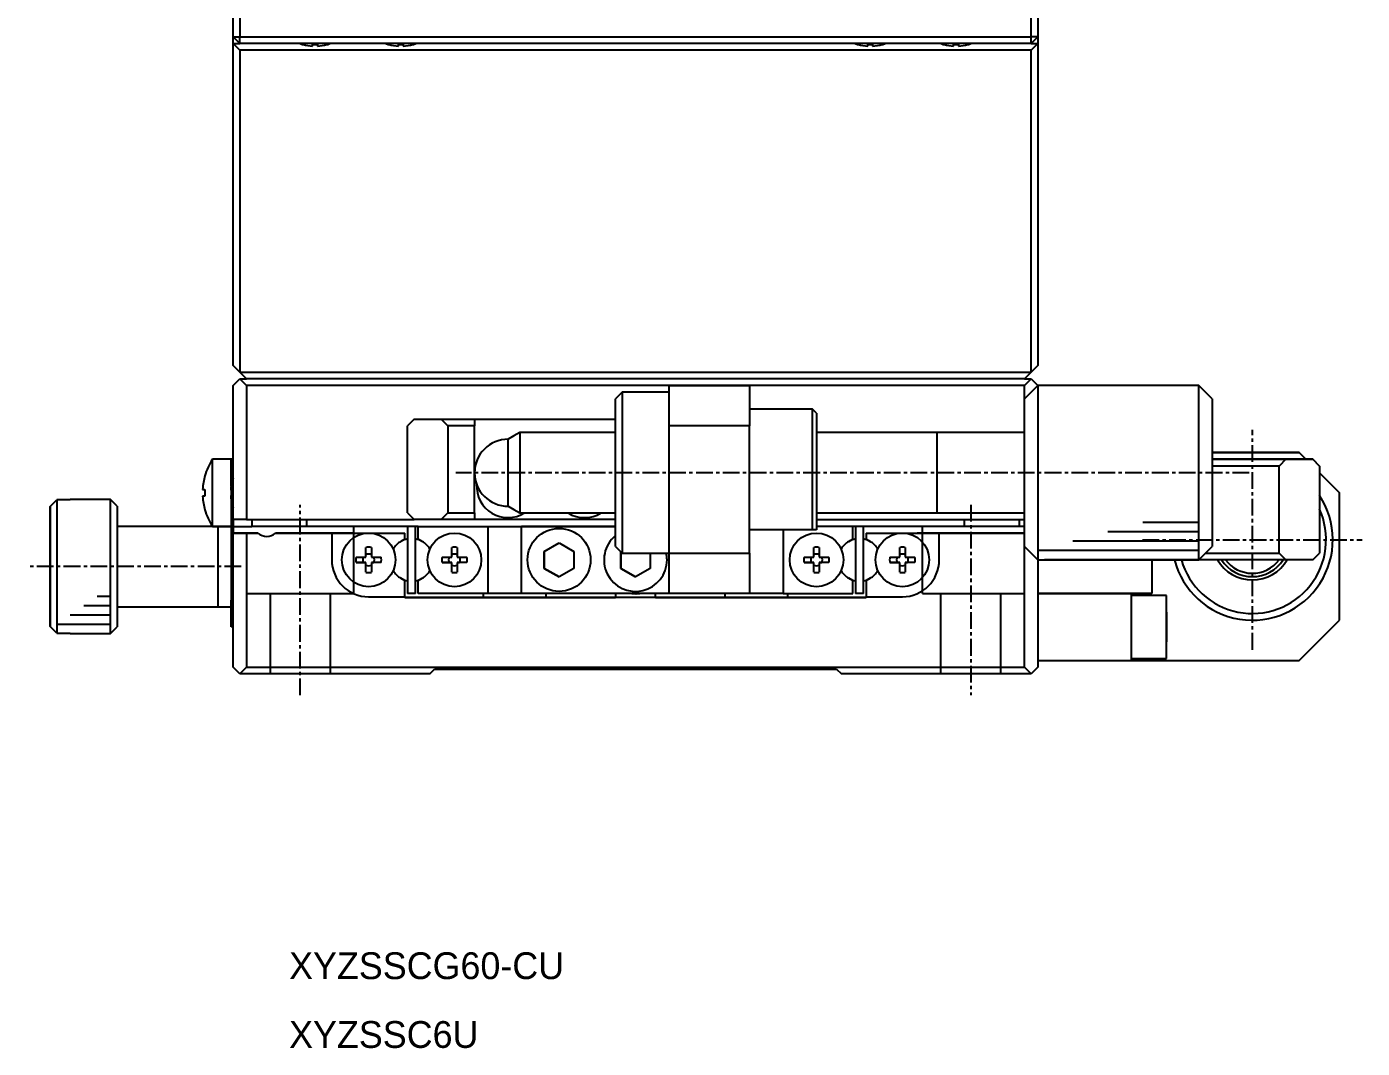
# Model space of a CAD drawing. Extents: x 90 to 322, y 48 to 325.
# Drawn here: x 90.2 to 189.8, y 47.6 to 123.7 of the extents above; entities that cross this region are included whole.
import ezdxf

# ---------------------------------------------------------------- set-up
doc = ezdxf.new("R2010")
doc.units = 0
doc.linetypes.add('CENTER', pattern=[2, 1.25, -0.25, 0.25, -0.25])
doc.layers.get('0').update_dxf_attribs({"linetype": 'CONTINUOUS'})
doc.layers.add('CENTER', color=1, linetype='CENTER')

# ---------------------------------------------------------------- blocks, each defined once
blk = doc.blocks.new('AID4778')
at = {"color": 3, "linetype": 'CONTINUOUS'}
for p, q in [((125.334111, 74.01), (126.335, 74.01)), ((124.334407, 73.31), (126.335, 73.31)), ((122.335, 71.91), (126.335, 71.91)), ((123.335, 72.61), (126.335, 72.61))]:
    blk.add_line(p, q, dxfattribs=at)
at = {"color": 7, "linetype": 'CONTINUOUS'}
blk.add_line((123.335, 71.21), (126.335, 71.21), dxfattribs=at)
blk = doc.blocks.new('AID4790')
at = {"color": 3, "linetype": 'CONTINUOUS'}
for p, q in [((207.485, 78.81), (200.709871, 78.81)), ((207.485, 79.51), (203.322307, 79.51)), ((207.485, 78.11), (198.097436, 78.11)), ((207.485, 77.41), (195.485, 77.41))]:
    blk.add_line(p, q, dxfattribs=at)
at = {"color": 7, "linetype": 'CONTINUOUS'}
blk.add_line((207.485, 76.71), (195.985, 76.71), dxfattribs=at)

msp = doc.modelspace()

# ---------------------------------------------------------------- linework, layer by layer
at = {"color": 7, "linetype": 'CONTINUOUS'}
for p, q in [((105.617, 122.985), (105.617, 181.985)), ((106.117, 181.985), (106.117, 122.985)), ((165.117, 122.985), (165.117, 181.985)), ((165.617, 181.985), (165.617, 122.985)), ((105.617, 122.485), (105.617, 122.985)), ((105.617, 122.985), (106.117, 122.485)), ((105.617, 122.985), (106.117, 122.985)), ((106.117, 122.985), (165.117, 122.985)), ((106.117, 122.485), (106.117, 122.985)), ((165.117, 122.485), (165.617, 122.985)), ((165.617, 122.985), (165.117, 122.985)), ((165.117, 122.485), (165.117, 122.985)), ((165.617, 122.985), (165.617, 122.485)), ((105.617, 98.485), (105.617, 122.485)), ((105.617, 122.485), (106.117, 122.485)), ((105.617, 122.485), (106.117, 121.985)), ((165.117, 122.485), (106.117, 122.485)), ((165.117, 121.985), (106.117, 121.985)), ((106.117, 121.985), (106.117, 97.985)), ((110.828, 122.411), (110.83, 122.416)), ((111.537, 122.296), (111.537, 122.416)), ((111.897, 122.416), (111.897, 122.296)), ((112.603, 122.416), (112.605, 122.411)), ((117.228, 122.411), (117.23, 122.416)), ((117.937, 122.296), (117.937, 122.416)), ((118.297, 122.416), (118.297, 122.296)), ((119.003, 122.416), (119.005, 122.411)), ((152.228, 122.411), (152.23, 122.416)), ((152.937, 122.296), (152.937, 122.416)), ((153.297, 122.416), (153.297, 122.296)), ((154.003, 122.416), (154.005, 122.411)), ((158.628, 122.411), (158.63, 122.416)), ((159.337, 122.296), (159.337, 122.416)), ((159.697, 122.416), (159.697, 122.296)), ((160.403, 122.416), (160.405, 122.411)), ((165.117, 121.985), (165.617, 122.485)), ((165.117, 122.485), (165.617, 122.485)), ((165.117, 97.985), (165.117, 121.985)), ((165.617, 122.485), (165.617, 98.485)), ((106.117, 97.985), (105.617, 98.485)), ((106.117, 97.985), (165.117, 97.985)), ((106.617, 97.485), (106.117, 97.985)), ((165.117, 97.985), (164.617, 97.485)), ((165.617, 98.485), (165.117, 97.985)), ((105.617, 96.985), (106.117, 97.485)), ((105.617, 86.985), (105.617, 96.985)), ((106.117, 97.485), (106.617, 97.485)), ((106.117, 97.485), (106.617, 96.985)), ((164.617, 97.485), (106.617, 97.485)), ((138.117, 96.985), (106.617, 96.985)), ((106.617, 96.985), (106.617, 86.985)), ((144.117, 96.985), (138.117, 96.985)), ((138.117, 96.985), (144.117, 96.985)), ((138.117, 93.985), (138.117, 96.985)), ((164.617, 96.985), (144.117, 96.985)), ((144.117, 96.985), (144.117, 93.985)), ((164.617, 97.485), (165.117, 97.485)), ((164.617, 96.985), (165.117, 97.485)), ((165.617, 96.985), (164.617, 95.985)), ((164.617, 95.985), (164.617, 96.985)), ((165.117, 97.485), (165.617, 96.985)), ((177.617, 96.985), (165.617, 96.985)), ((165.617, 96.985), (165.617, 90.427)), ((177.617, 83.985), (177.617, 96.985)), ((178.617, 95.985), (177.617, 96.985)), ((134.617, 96.485), (134.117, 95.985)), ((134.117, 84.985), (134.117, 95.985)), ((138.117, 96.485), (134.617, 96.485)), ((134.617, 96.485), (134.617, 84.485)), ((164.617, 90.436), (164.617, 95.985)), ((178.617, 95.985), (178.617, 84.985)), ((148.817, 95.235), (144.117, 95.235)), ((148.817, 86.235), (148.817, 95.235)), ((149.117, 94.935), (148.817, 95.235)), ((149.117, 94.935), (149.117, 86.235)), ((119.117, 94.485), (118.617, 93.985)), ((118.617, 87.485), (118.617, 93.985)), ((119.117, 94.485), (121.117, 94.485)), ((121.117, 94.485), (123.617, 94.485)), ((121.617, 93.985), (121.117, 94.485)), ((121.617, 93.985), (121.617, 87.485)), ((123.617, 93.985), (121.617, 93.985)), ((123.617, 94.485), (134.117, 94.485)), ((123.617, 94.485), (123.617, 93.985)), ((123.617, 87.485), (123.617, 93.985)), ((138.117, 84.485), (138.117, 93.985)), ((144.117, 93.985), (138.117, 93.985)), ((144.117, 84.485), (144.117, 93.985)), ((126.55, 93.235), (126.117, 92.985)), ((126.117, 90.463), (126.117, 92.985)), ((126.983, 93.485), (126.55, 93.235)), ((126.983, 93.485), (126.983, 90.458)), ((134.117, 93.485), (126.983, 93.485)), ((158.117, 93.485), (149.117, 93.485)), ((158.117, 93.485), (158.112, 93.485)), ((158.117, 90.558), (158.117, 93.485)), ((164.617, 93.485), (158.117, 93.485)), ((158.122, 93.485), (158.117, 93.485)), ((178.617, 91.985), (185.117, 91.985)), ((185.117, 91.985), (178.617, 91.985)), ((185.117, 91.985), (185.617, 91.485)), ((185.617, 91.485), (185.117, 91.985)), ((104.075, 86.485), (104.075, 91.485)), ((105.467, 91.485), (104.075, 91.485)), ((105.617, 91.485), (105.467, 91.485)), ((105.467, 91.485), (105.617, 91.485)), ((105.467, 89.485), (105.467, 91.485)), ((186.117, 91.485), (178.617, 91.485)), ((178.617, 91.485), (184.117, 91.485)), ((183.617, 90.985), (178.617, 90.985)), ((184.117, 91.485), (183.617, 90.985)), ((183.617, 84.485), (183.617, 90.985)), ((184.117, 91.485), (186.117, 91.485)), ((186.117, 91.485), (186.617, 90.985)), ((186.617, 90.985), (186.117, 91.485)), ((186.617, 90.985), (186.617, 84.485)), ((103.497, 90.247), (103.504, 90.244)), ((105.561, 89.935), (105.561, 89.914)), ((126.117, 87.985), (126.117, 90.463)), ((126.983, 90.458), (126.983, 87.485)), ((158.117, 90.485), (158.117, 90.558)), ((158.117, 90.358), (158.117, 90.485)), ((158.117, 87.485), (158.117, 90.358)), ((164.617, 84.985), (164.617, 90.436)), ((165.617, 90.427), (165.617, 83.985)), ((186.617, 90.485), (188.117, 88.985)), ((188.117, 88.985), (186.617, 90.485)), ((103.332, 89.245), (103.504, 89.245)), ((103.504, 88.725), (103.332, 88.725)), ((105.429, 89.185), (105.561, 89.185)), ((105.561, 88.785), (105.429, 88.785)), ((105.467, 89.185), (105.467, 88.785)), ((105.561, 89.185), (105.561, 88.785)), ((188.117, 79.485), (188.117, 88.985)), ((91.967, 87.958), (92.467, 88.46)), ((91.967, 87.958), (91.967, 79.013)), ((91.967, 79.013), (91.967, 87.958)), ((92.467, 88.46), (92.467, 78.511)), ((93.467, 88.46), (92.467, 88.46)), ((96.467, 88.485), (93.467, 88.485)), ((93.467, 88.485), (93.467, 88.46)), ((93.467, 88.485), (93.467, 88.46)), ((96.467, 78.485), (96.467, 88.485)), ((96.967, 87.985), (96.467, 88.485)), ((96.967, 87.985), (96.967, 78.985)), ((103.504, 87.727), (103.497, 87.724)), ((103.504, 87.727), (103.497, 87.724)), ((105.467, 88.459), (105.467, 80.985)), ((105.561, 88.057), (105.561, 88.035)), ((126.117, 87.985), (126.55, 87.735)), ((126.55, 87.735), (126.983, 87.485)), ((106.617, 86.985), (105.617, 86.985)), ((105.617, 86.985), (105.617, 85.985)), ((106.617, 86.985), (119.117, 86.985)), ((107.017, 86.985), (107.017, 86.485)), ((111.117, 86.485), (111.117, 86.985)), ((118.617, 87.485), (119.117, 86.985)), ((121.117, 86.985), (119.117, 86.985)), ((121.117, 86.985), (121.617, 87.485)), ((123.617, 86.985), (121.117, 86.985)), ((121.617, 87.485), (123.617, 87.485)), ((123.617, 87.485), (123.617, 86.985)), ((134.117, 86.985), (123.617, 86.985)), ((126.983, 87.485), (134.117, 87.485)), ((149.117, 87.485), (158.117, 87.485)), ((149.117, 86.985), (164.617, 86.985)), ((158.112, 87.485), (158.117, 87.485)), ((158.117, 87.485), (164.617, 87.485)), ((158.117, 87.485), (158.122, 87.485)), ((160.117, 86.985), (160.117, 86.485)), ((164.217, 86.985), (164.217, 86.485)), ((104.075, 86.485), (96.967, 86.485)), ((104.467, 86.485), (104.075, 86.485)), ((104.075, 86.485), (105.467, 86.485)), ((105.467, 86.485), (104.467, 86.485)), ((104.467, 86.485), (104.467, 83.485)), ((104.467, 86.485), (104.467, 83.485)), ((105.617, 86.485), (107.017, 86.485)), ((105.617, 75.985), (105.617, 85.985)), ((106.617, 85.985), (105.617, 85.985)), ((105.617, 85.985), (106.617, 85.985)), ((106.617, 85.985), (106.617, 75.985)), ((107.455, 85.985), (106.617, 85.985)), ((107.455, 85.985), (106.617, 85.985)), ((107.455, 85.985), (106.617, 85.985)), ((107.455, 85.985), (106.617, 85.985)), ((107.455, 85.985), (106.617, 85.985)), ((106.617, 85.985), (107.455, 85.985)), ((111.117, 86.485), (107.017, 86.485)), ((112.967, 85.985), (108.778, 85.985)), ((112.967, 85.985), (108.778, 85.985)), ((108.778, 85.985), (112.967, 85.985)), ((112.967, 85.985), (108.778, 85.985)), ((112.967, 85.985), (108.778, 85.985)), ((112.967, 85.985), (108.778, 85.985)), ((118.617, 86.485), (111.117, 86.485)), ((114.617, 85.985), (112.967, 85.985)), ((114.617, 85.985), (112.967, 85.985)), ((114.617, 85.985), (112.967, 85.985)), ((114.617, 85.985), (112.967, 85.985)), ((112.967, 85.985), (115.717, 85.985)), ((112.967, 85.985), (115.717, 85.985)), ((112.967, 85.985), (112.967, 83.985)), ((115.717, 85.985), (118.417, 85.985)), ((115.717, 85.985), (118.417, 85.985)), ((118.417, 85.53), (118.417, 85.985)), ((118.617, 86.485), (118.617, 81.485)), ((119.217, 86.485), (118.617, 86.485)), ((119.217, 81.485), (119.217, 86.485)), ((119.417, 86.485), (119.217, 86.485)), ((119.417, 86.485), (124.617, 86.485)), ((119.417, 85.53), (119.417, 86.485)), ((124.617, 86.485), (124.617, 81.485)), ((124.617, 86.485), (127.117, 86.485)), ((127.117, 81.485), (127.117, 86.485)), ((127.117, 86.485), (134.117, 86.485)), ((134.117, 86.485), (127.117, 86.485)), ((148.817, 86.235), (144.117, 86.235)), ((146.617, 86.235), (146.617, 81.485)), ((149.117, 86.235), (148.817, 86.235)), ((151.817, 86.485), (149.117, 86.485)), ((151.817, 85.53), (151.817, 86.485)), ((152.017, 86.485), (151.817, 86.485)), ((152.017, 86.485), (152.017, 81.485)), ((152.617, 86.485), (152.017, 86.485)), ((160.117, 86.485), (152.617, 86.485)), ((152.617, 81.485), (152.617, 86.485)), ((152.817, 85.985), (155.517, 85.985)), ((152.817, 85.985), (155.517, 85.985)), ((152.817, 85.985), (152.817, 85.53)), ((155.517, 85.985), (158.267, 85.985)), ((155.517, 85.985), (158.267, 85.985)), ((158.267, 85.985), (156.617, 85.985)), ((158.267, 85.985), (156.617, 85.985)), ((158.267, 85.985), (156.617, 85.985)), ((158.267, 85.985), (156.617, 85.985)), ((164.617, 85.985), (158.267, 85.985)), ((164.617, 85.985), (158.267, 85.985)), ((158.267, 85.985), (164.617, 85.985)), ((164.617, 85.985), (158.267, 85.985)), ((164.617, 85.985), (158.267, 85.985)), ((164.617, 85.985), (158.267, 85.985)), ((158.267, 83.985), (158.267, 85.985)), ((164.217, 86.485), (160.117, 86.485)), ((164.617, 86.485), (164.217, 86.485)), ((115.517, 84.185), (115.517, 84.914)), ((115.917, 84.914), (115.917, 84.185)), ((118.417, 85.53), (118.123, 85.36)), ((119.71, 85.36), (119.417, 85.53)), ((121.917, 84.185), (121.917, 84.914)), ((122.317, 84.914), (122.317, 84.185)), ((128.817, 84.621), (129.917, 85.256)), ((129.917, 85.256), (131.017, 84.621)), ((134.117, 84.985), (134.617, 84.485)), ((148.917, 84.185), (148.917, 84.914)), ((149.317, 84.914), (149.317, 84.185)), ((151.523, 85.36), (151.817, 85.53)), ((152.817, 85.53), (153.11, 85.36)), ((155.317, 84.185), (155.317, 84.914)), ((155.717, 84.914), (155.717, 84.185)), ((164.617, 75.985), (164.617, 84.985)), ((164.617, 84.985), (165.617, 83.985)), ((177.617, 83.985), (178.617, 84.985)), ((114.788, 84.185), (115.517, 84.185)), ((114.788, 83.785), (115.33, 83.785)), ((115.517, 83.785), (114.788, 83.785)), ((115.33, 83.785), (115.517, 83.785)), ((115.517, 83.057), (115.517, 83.785)), ((115.917, 84.185), (116.645, 84.185)), ((116.645, 83.785), (115.917, 83.785)), ((115.917, 83.785), (116.103, 83.785)), ((115.917, 83.785), (115.917, 83.057)), ((116.645, 83.785), (116.103, 83.785)), ((121.188, 84.185), (121.917, 84.185)), ((121.188, 83.785), (121.73, 83.785)), ((121.917, 83.785), (121.188, 83.785)), ((121.73, 83.785), (121.917, 83.785)), ((121.917, 83.057), (121.917, 83.785)), ((122.317, 84.185), (123.045, 84.185)), ((122.317, 83.785), (122.503, 83.785)), ((123.045, 83.785), (122.317, 83.785)), ((122.317, 83.785), (122.317, 83.057)), ((123.045, 83.785), (122.503, 83.785)), ((128.817, 84.621), (128.817, 83.35)), ((128.817, 83.35), (128.817, 84.621)), ((131.017, 84.621), (131.017, 83.35)), ((134.517, 84.585), (134.517, 83.35)), ((134.517, 83.35), (134.517, 84.585)), ((134.617, 84.485), (138.117, 84.485)), ((136.717, 84.485), (136.717, 83.35)), ((138.117, 81.485), (138.117, 84.485)), ((138.117, 84.485), (144.117, 84.485)), ((144.117, 84.485), (144.117, 81.485)), ((148.188, 84.185), (148.917, 84.185)), ((148.188, 83.785), (148.73, 83.785)), ((148.917, 83.785), (148.188, 83.785)), ((148.73, 83.785), (148.917, 83.785)), ((148.917, 83.057), (148.917, 83.785)), ((149.317, 84.185), (150.045, 84.185)), ((149.317, 83.785), (149.503, 83.785)), ((150.045, 83.785), (149.317, 83.785)), ((149.317, 83.785), (149.317, 83.057)), ((150.045, 83.785), (149.503, 83.785)), ((154.588, 84.185), (155.317, 84.185)), ((154.588, 83.785), (155.13, 83.785)), ((155.317, 83.785), (154.588, 83.785)), ((155.13, 83.785), (155.317, 83.785)), ((155.317, 83.057), (155.317, 83.785)), ((155.717, 84.185), (156.445, 84.185)), ((155.717, 83.785), (155.903, 83.785)), ((156.445, 83.785), (155.717, 83.785)), ((155.717, 83.785), (155.717, 83.057)), ((156.445, 83.785), (155.903, 83.785)), ((165.617, 83.985), (165.617, 75.985)), ((165.617, 83.985), (177.617, 83.985)), ((174.117, 83.985), (174.117, 81.485)), ((184.117, 83.985), (177.617, 83.985)), ((178.117, 84.485), (183.617, 84.485)), ((183.617, 84.485), (184.117, 83.985)), ((186.117, 83.985), (184.117, 83.985)), ((186.117, 83.985), (186.617, 84.485)), ((104.467, 83.485), (104.467, 80.485)), ((104.467, 83.485), (104.467, 80.485)), ((128.817, 83.35), (129.917, 82.715)), ((129.917, 82.715), (128.817, 83.35)), ((131.017, 83.35), (129.917, 82.715)), ((134.517, 83.35), (135.617, 82.715)), ((135.617, 82.715), (134.517, 83.35)), ((136.717, 83.35), (135.617, 82.715)), ((118.417, 82.441), (118.123, 82.611)), ((118.123, 82.611), (118.417, 82.441)), ((118.417, 81.235), (118.417, 82.441)), ((119.417, 82.441), (119.71, 82.611)), ((119.417, 82.441), (119.71, 82.611)), ((119.417, 81.485), (119.417, 82.441)), ((151.817, 82.441), (151.523, 82.611)), ((151.817, 82.441), (151.523, 82.611)), ((151.817, 81.485), (151.817, 82.441)), ((152.817, 82.441), (153.11, 82.611)), ((153.11, 82.611), (152.817, 82.441)), ((152.817, 82.441), (152.817, 81.235)), ((105.467, 78.985), (105.467, 80.985)), ((115.717, 81.235), (118.417, 81.235)), ((115.717, 81.235), (118.417, 81.235)), ((118.417, 81.235), (118.417, 81.185)), ((152.817, 81.185), (118.417, 81.185)), ((118.417, 81.185), (124.267, 81.185)), ((119.217, 81.485), (118.617, 81.485)), ((124.617, 81.485), (119.417, 81.485)), ((124.117, 81.185), (129.117, 81.185)), ((124.117, 81.185), (124.267, 81.185)), ((124.267, 81.485), (124.267, 81.185)), ((127.117, 81.485), (124.617, 81.485)), ((138.117, 81.485), (127.117, 81.485)), ((128.967, 81.185), (128.967, 81.485)), ((128.967, 81.185), (134.117, 81.185)), ((128.967, 81.185), (129.117, 81.185)), ((137.367, 81.185), (133.867, 81.185)), ((137.367, 81.185), (133.867, 81.185)), ((134.117, 81.485), (134.117, 81.185)), ((135.332, 81.485), (135.607, 81.462)), ((135.661, 81.462), (135.945, 81.485)), ((137.117, 81.185), (137.117, 81.485)), ((137.117, 81.185), (142.267, 81.185)), ((144.117, 81.485), (138.117, 81.485)), ((142.117, 81.185), (147.117, 81.185)), ((142.117, 81.185), (142.267, 81.185)), ((142.267, 81.485), (142.267, 81.185)), ((146.617, 81.485), (144.117, 81.485)), ((146.617, 81.485), (151.817, 81.485)), ((146.967, 81.185), (146.967, 81.485)), ((146.967, 81.185), (152.817, 81.185)), ((146.967, 81.185), (147.117, 81.185)), ((152.617, 81.485), (152.017, 81.485)), ((152.817, 81.235), (155.517, 81.235)), ((152.817, 81.235), (155.517, 81.235)), ((152.817, 81.235), (152.817, 81.185)), ((165.617, 81.485), (172.617, 81.485)), ((172.617, 81.485), (165.617, 81.485)), ((172.617, 76.485), (172.617, 81.485)), ((172.617, 81.485), (174.117, 81.485)), ((174.117, 81.485), (172.617, 81.485)), ((175.217, 81.335), (172.617, 81.335)), ((175.217, 76.635), (175.217, 81.335)), ((175.217, 76.635), (175.217, 81.335)), ((96.967, 80.485), (104.467, 80.485)), ((104.467, 80.485), (105.467, 80.485)), ((175.217, 78.985), (175.217, 80.085)), ((175.217, 80.085), (175.217, 78.985)), ((92.467, 78.511), (91.967, 79.013)), ((96.467, 78.485), (96.967, 78.985)), ((105.617, 78.985), (105.467, 78.985)), ((175.217, 78.985), (175.217, 77.885)), ((175.217, 77.885), (175.217, 78.985)), ((185.117, 76.485), (188.117, 79.485)), ((92.467, 78.511), (93.467, 78.511)), ((93.467, 78.511), (93.467, 78.485)), ((93.467, 78.511), (93.467, 78.485)), ((106.117, 75.485), (105.617, 75.985)), ((106.617, 75.985), (106.117, 75.485)), ((106.617, 75.985), (164.617, 75.985)), ((120.267, 75.485), (120.617, 75.835)), ((120.617, 75.835), (150.617, 75.835)), ((150.617, 75.835), (150.967, 75.485)), ((165.117, 75.485), (164.617, 75.985)), ((165.617, 75.985), (165.117, 75.485)), ((165.617, 76.485), (172.617, 76.485)), ((172.617, 76.635), (175.217, 76.635)), ((172.617, 76.485), (185.117, 76.485)), ((120.267, 75.485), (106.117, 75.485)), ((165.117, 75.485), (150.967, 75.485))]:
    msp.add_line(p, q, dxfattribs=at)
at = {"color": 3, "linetype": 'CONTINUOUS'}
for p, q in [((114.617, 81.485), (114.617, 86.485)), ((157.017, 81.485), (157.017, 86.485)), ((157.017, 81.485), (157.017, 86.485)), ((164.617, 81.485), (164.617, 85.985)), ((106.617, 81.485), (110.617, 81.485)), ((108.367, 81.485), (108.367, 75.485)), ((110.617, 81.485), (114.617, 81.485)), ((112.867, 75.485), (112.867, 81.485)), ((157.017, 81.485), (164.617, 81.485)), ((158.367, 81.485), (158.367, 75.485)), ((162.867, 75.485), (162.867, 81.485))]:
    msp.add_line(p, q, dxfattribs=at)
at = {"color": 9, "linetype": 'CONTINUOUS'}
msp.add_line((105.467, 80.985), (105.617, 80.985), dxfattribs=at)
at = {"color": 7, "linetype": 'CONTINUOUS'}
for points in [[(111.537, 122.416, 0), (111.54, 122.416, 0), (111.542, 122.416, 0), (111.545, 122.416, 0), (111.548, 122.415, 0), (111.551, 122.415, 0), (111.554, 122.415, 0), (111.556, 122.415, 0), (111.559, 122.415, 0), (111.562, 122.415, 0), (111.565, 122.415, 0), (111.568, 122.415, 0), (111.57, 122.414, 0), (111.573, 122.414, 0), (111.576, 122.414, 0), (111.579, 122.414, 0), (111.582, 122.414, 0), (111.585, 122.414, 0), (111.587, 122.414, 0), (111.59, 122.414, 0), (111.593, 122.414, 0), (111.596, 122.413, 0), (111.599, 122.413, 0), (111.601, 122.413, 0), (111.604, 122.413, 0), (111.607, 122.413, 0), (111.61, 122.413, 0), (111.613, 122.413, 0), (111.615, 122.413, 0), (111.618, 122.413, 0), (111.621, 122.413, 0), (111.624, 122.413, 0), (111.627, 122.413, 0), (111.63, 122.412, 0), (111.632, 122.412, 0), (111.635, 122.412, 0), (111.638, 122.412, 0), (111.641, 122.412, 0), (111.644, 122.412, 0), (111.646, 122.412, 0), (111.649, 122.412, 0), (111.652, 122.412, 0), (111.655, 122.412, 0), (111.658, 122.412, 0), (111.66, 122.412, 0), (111.663, 122.412, 0), (111.666, 122.412, 0), (111.669, 122.412, 0), (111.672, 122.412, 0), (111.675, 122.412, 0), (111.677, 122.412, 0), (111.68, 122.412, 0), (111.683, 122.412, 0), (111.686, 122.411, 0), (111.689, 122.411, 0), (111.691, 122.411, 0), (111.694, 122.411, 0), (111.697, 122.411, 0), (111.7, 122.411, 0), (111.703, 122.411, 0), (111.705, 122.411, 0), (111.708, 122.411, 0), (111.711, 122.411, 0), (111.714, 122.411, 0), (111.717, 122.411, 0), (111.72, 122.411, 0), (111.722, 122.411, 0), (111.725, 122.411, 0), (111.728, 122.411, 0), (111.731, 122.411, 0), (111.734, 122.411, 0), (111.736, 122.411, 0), (111.739, 122.411, 0), (111.742, 122.411, 0), (111.745, 122.411, 0), (111.748, 122.411, 0), (111.751, 122.412, 0), (111.753, 122.412, 0), (111.756, 122.412, 0), (111.759, 122.412, 0), (111.762, 122.412, 0), (111.765, 122.412, 0), (111.767, 122.412, 0), (111.77, 122.412, 0), (111.773, 122.412, 0), (111.776, 122.412, 0), (111.779, 122.412, 0), (111.781, 122.412, 0), (111.784, 122.412, 0), (111.787, 122.412, 0), (111.79, 122.412, 0), (111.793, 122.412, 0), (111.796, 122.412, 0), (111.798, 122.412, 0), (111.801, 122.412, 0), (111.804, 122.412, 0), (111.807, 122.413, 0), (111.81, 122.413, 0), (111.812, 122.413, 0), (111.815, 122.413, 0), (111.818, 122.413, 0), (111.821, 122.413, 0), (111.824, 122.413, 0), (111.826, 122.413, 0), (111.829, 122.413, 0), (111.832, 122.413, 0), (111.835, 122.413, 0), (111.838, 122.413, 0), (111.841, 122.414, 0), (111.843, 122.414, 0), (111.846, 122.414, 0), (111.849, 122.414, 0), (111.852, 122.414, 0), (111.855, 122.414, 0), (111.857, 122.414, 0), (111.86, 122.414, 0), (111.863, 122.414, 0), (111.866, 122.415, 0), (111.869, 122.415, 0), (111.871, 122.415, 0), (111.874, 122.415, 0), (111.877, 122.415, 0), (111.88, 122.415, 0), (111.883, 122.415, 0), (111.885, 122.415, 0), (111.888, 122.416, 0), (111.891, 122.416, 0), (111.894, 122.416, 0), (111.897, 122.416, 0)], [(117.937, 122.416, 0), (117.94, 122.416, 0), (117.942, 122.416, 0), (117.945, 122.416, 0), (117.948, 122.415, 0), (117.951, 122.415, 0), (117.954, 122.415, 0), (117.956, 122.415, 0), (117.959, 122.415, 0), (117.962, 122.415, 0), (117.965, 122.415, 0), (117.968, 122.415, 0), (117.97, 122.414, 0), (117.973, 122.414, 0), (117.976, 122.414, 0), (117.979, 122.414, 0), (117.982, 122.414, 0), (117.985, 122.414, 0), (117.987, 122.414, 0), (117.99, 122.414, 0), (117.993, 122.414, 0), (117.996, 122.413, 0), (117.999, 122.413, 0), (118.001, 122.413, 0), (118.004, 122.413, 0), (118.007, 122.413, 0), (118.01, 122.413, 0), (118.013, 122.413, 0), (118.015, 122.413, 0), (118.018, 122.413, 0), (118.021, 122.413, 0), (118.024, 122.413, 0), (118.027, 122.413, 0), (118.03, 122.412, 0), (118.032, 122.412, 0), (118.035, 122.412, 0), (118.038, 122.412, 0), (118.041, 122.412, 0), (118.044, 122.412, 0), (118.046, 122.412, 0), (118.049, 122.412, 0), (118.052, 122.412, 0), (118.055, 122.412, 0), (118.058, 122.412, 0), (118.06, 122.412, 0), (118.063, 122.412, 0), (118.066, 122.412, 0), (118.069, 122.412, 0), (118.072, 122.412, 0), (118.075, 122.412, 0), (118.077, 122.412, 0), (118.08, 122.412, 0), (118.083, 122.412, 0), (118.086, 122.411, 0), (118.089, 122.411, 0), (118.091, 122.411, 0), (118.094, 122.411, 0), (118.097, 122.411, 0), (118.1, 122.411, 0), (118.103, 122.411, 0), (118.105, 122.411, 0), (118.108, 122.411, 0), (118.111, 122.411, 0), (118.114, 122.411, 0), (118.117, 122.411, 0), (118.12, 122.411, 0), (118.122, 122.411, 0), (118.125, 122.411, 0), (118.128, 122.411, 0), (118.131, 122.411, 0), (118.134, 122.411, 0), (118.136, 122.411, 0), (118.139, 122.411, 0), (118.142, 122.411, 0), (118.145, 122.411, 0), (118.148, 122.411, 0), (118.151, 122.412, 0), (118.153, 122.412, 0), (118.156, 122.412, 0), (118.159, 122.412, 0), (118.162, 122.412, 0), (118.165, 122.412, 0), (118.167, 122.412, 0), (118.17, 122.412, 0), (118.173, 122.412, 0), (118.176, 122.412, 0), (118.179, 122.412, 0), (118.181, 122.412, 0), (118.184, 122.412, 0), (118.187, 122.412, 0), (118.19, 122.412, 0), (118.193, 122.412, 0), (118.196, 122.412, 0), (118.198, 122.412, 0), (118.201, 122.412, 0), (118.204, 122.412, 0), (118.207, 122.413, 0), (118.21, 122.413, 0), (118.212, 122.413, 0), (118.215, 122.413, 0), (118.218, 122.413, 0), (118.221, 122.413, 0), (118.224, 122.413, 0), (118.226, 122.413, 0), (118.229, 122.413, 0), (118.232, 122.413, 0), (118.235, 122.413, 0), (118.238, 122.413, 0), (118.241, 122.414, 0), (118.243, 122.414, 0), (118.246, 122.414, 0), (118.249, 122.414, 0), (118.252, 122.414, 0), (118.255, 122.414, 0), (118.257, 122.414, 0), (118.26, 122.414, 0), (118.263, 122.414, 0), (118.266, 122.415, 0), (118.269, 122.415, 0), (118.271, 122.415, 0), (118.274, 122.415, 0), (118.277, 122.415, 0), (118.28, 122.415, 0), (118.283, 122.415, 0), (118.285, 122.415, 0), (118.288, 122.416, 0), (118.291, 122.416, 0), (118.294, 122.416, 0), (118.297, 122.416, 0)], [(152.937, 122.416, 0), (152.94, 122.416, 0), (152.942, 122.416, 0), (152.945, 122.416, 0), (152.948, 122.415, 0), (152.951, 122.415, 0), (152.954, 122.415, 0), (152.956, 122.415, 0), (152.959, 122.415, 0), (152.962, 122.415, 0), (152.965, 122.415, 0), (152.968, 122.415, 0), (152.97, 122.414, 0), (152.973, 122.414, 0), (152.976, 122.414, 0), (152.979, 122.414, 0), (152.982, 122.414, 0), (152.985, 122.414, 0), (152.987, 122.414, 0), (152.99, 122.414, 0), (152.993, 122.414, 0), (152.996, 122.413, 0), (152.999, 122.413, 0), (153.001, 122.413, 0), (153.004, 122.413, 0), (153.007, 122.413, 0), (153.01, 122.413, 0), (153.013, 122.413, 0), (153.015, 122.413, 0), (153.018, 122.413, 0), (153.021, 122.413, 0), (153.024, 122.413, 0), (153.027, 122.413, 0), (153.03, 122.412, 0), (153.032, 122.412, 0), (153.035, 122.412, 0), (153.038, 122.412, 0), (153.041, 122.412, 0), (153.044, 122.412, 0), (153.046, 122.412, 0), (153.049, 122.412, 0), (153.052, 122.412, 0), (153.055, 122.412, 0), (153.058, 122.412, 0), (153.06, 122.412, 0), (153.063, 122.412, 0), (153.066, 122.412, 0), (153.069, 122.412, 0), (153.072, 122.412, 0), (153.075, 122.412, 0), (153.077, 122.412, 0), (153.08, 122.412, 0), (153.083, 122.412, 0), (153.086, 122.411, 0), (153.089, 122.411, 0), (153.091, 122.411, 0), (153.094, 122.411, 0), (153.097, 122.411, 0), (153.1, 122.411, 0), (153.103, 122.411, 0), (153.105, 122.411, 0), (153.108, 122.411, 0), (153.111, 122.411, 0), (153.114, 122.411, 0), (153.117, 122.411, 0), (153.12, 122.411, 0), (153.122, 122.411, 0), (153.125, 122.411, 0), (153.128, 122.411, 0), (153.131, 122.411, 0), (153.134, 122.411, 0), (153.136, 122.411, 0), (153.139, 122.411, 0), (153.142, 122.411, 0), (153.145, 122.411, 0), (153.148, 122.411, 0), (153.151, 122.412, 0), (153.153, 122.412, 0), (153.156, 122.412, 0), (153.159, 122.412, 0), (153.162, 122.412, 0), (153.165, 122.412, 0), (153.167, 122.412, 0), (153.17, 122.412, 0), (153.173, 122.412, 0), (153.176, 122.412, 0), (153.179, 122.412, 0), (153.181, 122.412, 0), (153.184, 122.412, 0), (153.187, 122.412, 0), (153.19, 122.412, 0), (153.193, 122.412, 0), (153.196, 122.412, 0), (153.198, 122.412, 0), (153.201, 122.412, 0), (153.204, 122.412, 0), (153.207, 122.413, 0), (153.21, 122.413, 0), (153.212, 122.413, 0), (153.215, 122.413, 0), (153.218, 122.413, 0), (153.221, 122.413, 0), (153.224, 122.413, 0), (153.226, 122.413, 0), (153.229, 122.413, 0), (153.232, 122.413, 0), (153.235, 122.413, 0), (153.238, 122.413, 0), (153.241, 122.414, 0), (153.243, 122.414, 0), (153.246, 122.414, 0), (153.249, 122.414, 0), (153.252, 122.414, 0), (153.255, 122.414, 0), (153.257, 122.414, 0), (153.26, 122.414, 0), (153.263, 122.414, 0), (153.266, 122.415, 0), (153.269, 122.415, 0), (153.271, 122.415, 0), (153.274, 122.415, 0), (153.277, 122.415, 0), (153.28, 122.415, 0), (153.283, 122.415, 0), (153.285, 122.415, 0), (153.288, 122.416, 0), (153.291, 122.416, 0), (153.294, 122.416, 0), (153.297, 122.416, 0)], [(159.337, 122.416, 0), (159.34, 122.416, 0), (159.342, 122.416, 0), (159.345, 122.416, 0), (159.348, 122.415, 0), (159.351, 122.415, 0), (159.354, 122.415, 0), (159.356, 122.415, 0), (159.359, 122.415, 0), (159.362, 122.415, 0), (159.365, 122.415, 0), (159.368, 122.415, 0), (159.37, 122.414, 0), (159.373, 122.414, 0), (159.376, 122.414, 0), (159.379, 122.414, 0), (159.382, 122.414, 0), (159.385, 122.414, 0), (159.387, 122.414, 0), (159.39, 122.414, 0), (159.393, 122.414, 0), (159.396, 122.413, 0), (159.399, 122.413, 0), (159.401, 122.413, 0), (159.404, 122.413, 0), (159.407, 122.413, 0), (159.41, 122.413, 0), (159.413, 122.413, 0), (159.415, 122.413, 0), (159.418, 122.413, 0), (159.421, 122.413, 0), (159.424, 122.413, 0), (159.427, 122.413, 0), (159.43, 122.412, 0), (159.432, 122.412, 0), (159.435, 122.412, 0), (159.438, 122.412, 0), (159.441, 122.412, 0), (159.444, 122.412, 0), (159.446, 122.412, 0), (159.449, 122.412, 0), (159.452, 122.412, 0), (159.455, 122.412, 0), (159.458, 122.412, 0), (159.46, 122.412, 0), (159.463, 122.412, 0), (159.466, 122.412, 0), (159.469, 122.412, 0), (159.472, 122.412, 0), (159.475, 122.412, 0), (159.477, 122.412, 0), (159.48, 122.412, 0), (159.483, 122.412, 0), (159.486, 122.411, 0), (159.489, 122.411, 0), (159.491, 122.411, 0), (159.494, 122.411, 0), (159.497, 122.411, 0), (159.5, 122.411, 0), (159.503, 122.411, 0), (159.505, 122.411, 0), (159.508, 122.411, 0), (159.511, 122.411, 0), (159.514, 122.411, 0), (159.517, 122.411, 0), (159.52, 122.411, 0), (159.522, 122.411, 0), (159.525, 122.411, 0), (159.528, 122.411, 0), (159.531, 122.411, 0), (159.534, 122.411, 0), (159.536, 122.411, 0), (159.539, 122.411, 0), (159.542, 122.411, 0), (159.545, 122.411, 0), (159.548, 122.411, 0), (159.551, 122.412, 0), (159.553, 122.412, 0), (159.556, 122.412, 0), (159.559, 122.412, 0), (159.562, 122.412, 0), (159.565, 122.412, 0), (159.567, 122.412, 0), (159.57, 122.412, 0), (159.573, 122.412, 0), (159.576, 122.412, 0), (159.579, 122.412, 0), (159.581, 122.412, 0), (159.584, 122.412, 0), (159.587, 122.412, 0), (159.59, 122.412, 0), (159.593, 122.412, 0), (159.596, 122.412, 0), (159.598, 122.412, 0), (159.601, 122.412, 0), (159.604, 122.412, 0), (159.607, 122.413, 0), (159.61, 122.413, 0), (159.612, 122.413, 0), (159.615, 122.413, 0), (159.618, 122.413, 0), (159.621, 122.413, 0), (159.624, 122.413, 0), (159.626, 122.413, 0), (159.629, 122.413, 0), (159.632, 122.413, 0), (159.635, 122.413, 0), (159.638, 122.413, 0), (159.641, 122.414, 0), (159.643, 122.414, 0), (159.646, 122.414, 0), (159.649, 122.414, 0), (159.652, 122.414, 0), (159.655, 122.414, 0), (159.657, 122.414, 0), (159.66, 122.414, 0), (159.663, 122.414, 0), (159.666, 122.415, 0), (159.669, 122.415, 0), (159.671, 122.415, 0), (159.674, 122.415, 0), (159.677, 122.415, 0), (159.68, 122.415, 0), (159.683, 122.415, 0), (159.685, 122.415, 0), (159.688, 122.416, 0), (159.691, 122.416, 0), (159.694, 122.416, 0), (159.697, 122.416, 0)], [(103.504, 89.245, 0), (103.504, 89.241, 0), (103.504, 89.237, 0), (103.504, 89.233, 0), (103.503, 89.229, 0), (103.503, 89.225, 0), (103.503, 89.221, 0), (103.503, 89.217, 0), (103.503, 89.213, 0), (103.502, 89.209, 0), (103.502, 89.205, 0), (103.502, 89.201, 0), (103.502, 89.197, 0), (103.502, 89.193, 0), (103.501, 89.189, 0), (103.501, 89.185, 0), (103.501, 89.18, 0), (103.501, 89.177, 0), (103.501, 89.172, 0), (103.501, 89.168, 0), (103.501, 89.164, 0), (103.5, 89.16, 0), (103.5, 89.156, 0), (103.5, 89.152, 0), (103.5, 89.148, 0), (103.5, 89.144, 0), (103.5, 89.14, 0), (103.5, 89.136, 0), (103.499, 89.132, 0), (103.499, 89.128, 0), (103.499, 89.124, 0), (103.499, 89.12, 0), (103.499, 89.115, 0), (103.499, 89.112, 0), (103.499, 89.107, 0), (103.499, 89.103, 0), (103.499, 89.099, 0), (103.499, 89.095, 0), (103.498, 89.091, 0), (103.498, 89.087, 0), (103.498, 89.083, 0), (103.498, 89.079, 0), (103.498, 89.075, 0), (103.498, 89.071, 0), (103.498, 89.067, 0), (103.498, 89.063, 0), (103.498, 89.059, 0), (103.498, 89.055, 0), (103.498, 89.05, 0), (103.498, 89.046, 0), (103.498, 89.042, 0), (103.498, 89.038, 0), (103.498, 89.034, 0), (103.497, 89.03, 0), (103.497, 89.026, 0), (103.497, 89.022, 0), (103.497, 89.018, 0), (103.497, 89.014, 0), (103.497, 89.01, 0), (103.497, 89.006, 0), (103.497, 89.002, 0), (103.497, 88.998, 0), (103.497, 88.994, 0), (103.497, 88.99, 0), (103.497, 88.985, 0), (103.497, 88.981, 0), (103.497, 88.977, 0), (103.497, 88.973, 0), (103.497, 88.969, 0), (103.497, 88.965, 0), (103.497, 88.961, 0), (103.497, 88.957, 0), (103.497, 88.953, 0), (103.497, 88.949, 0), (103.497, 88.945, 0), (103.497, 88.941, 0), (103.498, 88.937, 0), (103.498, 88.933, 0), (103.498, 88.929, 0), (103.498, 88.924, 0), (103.498, 88.921, 0), (103.498, 88.916, 0), (103.498, 88.912, 0), (103.498, 88.908, 0), (103.498, 88.904, 0), (103.498, 88.9, 0), (103.498, 88.896, 0), (103.498, 88.892, 0), (103.498, 88.888, 0), (103.498, 88.884, 0), (103.498, 88.88, 0), (103.499, 88.876, 0), (103.499, 88.872, 0), (103.499, 88.868, 0), (103.499, 88.864, 0), (103.499, 88.859, 0), (103.499, 88.855, 0), (103.499, 88.851, 0), (103.499, 88.847, 0), (103.499, 88.843, 0), (103.499, 88.839, 0), (103.5, 88.835, 0), (103.5, 88.831, 0), (103.5, 88.827, 0), (103.5, 88.823, 0), (103.5, 88.819, 0), (103.5, 88.815, 0), (103.5, 88.811, 0), (103.501, 88.807, 0), (103.501, 88.803, 0), (103.501, 88.799, 0), (103.501, 88.794, 0), (103.501, 88.79, 0), (103.501, 88.786, 0), (103.501, 88.782, 0), (103.502, 88.778, 0), (103.502, 88.774, 0), (103.502, 88.77, 0), (103.502, 88.766, 0), (103.502, 88.762, 0), (103.503, 88.758, 0), (103.503, 88.754, 0), (103.503, 88.75, 0), (103.503, 88.746, 0), (103.503, 88.742, 0), (103.504, 88.738, 0), (103.504, 88.734, 0), (103.504, 88.73, 0), (103.504, 88.725, 0)]]:
    msp.add_polyline3d(points, dxfattribs=at)
for centre, radius in [((115.717, 83.985), 2), ((122.117, 83.985), 2), ((129.917, 83.985), 2.35), ((149.117, 83.985), 2), ((155.517, 83.985), 2)]:
    msp.add_circle(centre, radius, dxfattribs=at)
for centre, radius, start, end in [((111.717, 125.485), 3.2, 249.63586, 253.87747), ((111.717, 125.485), 3.195, 253.89329, 266.77029), ((111.717, 125.485), 3.195, 273.22971, 286.10671), ((111.717, 125.485), 3.2, 286.12253, 290.36414), ((118.117, 125.485), 3.2, 249.63586, 253.87747), ((118.117, 125.485), 3.195, 253.89329, 266.77029), ((118.117, 125.485), 3.195, 273.22971, 286.10671), ((118.117, 125.485), 3.2, 286.12253, 290.36414), ((153.117, 125.485), 3.2, 249.63586, 253.87747), ((153.117, 125.485), 3.195, 253.89329, 266.77029), ((153.117, 125.485), 3.195, 273.22971, 286.10671), ((153.117, 125.485), 3.2, 286.12253, 290.36414), ((159.517, 125.485), 3.2, 249.63586, 253.87747), ((159.517, 125.485), 3.195, 253.89329, 266.77029), ((159.517, 125.485), 3.195, 273.22971, 286.10671), ((159.517, 125.485), 3.2, 286.12253, 290.36414), ((126.117, 90.485), 2.5, 90, 180), ((107.817, 88.985), 4.5, 146.25101, 163.71416), ((107.817, 88.985), 4.492, 163.73057, 176.68218), ((108.617, 88.985), 3.194, 163.09474, 176.40965), ((108.617, 88.985), 3.2, 159.63586, 162.72999), ((126.117, 90.485), 2.5, 180, 270), ((107.817, 88.985), 4.492, 183.31782, 196.26943), ((108.617, 88.985), 3.194, 183.59035, 196.90526), ((126.117, 89.485), 2.35, 176.6762, 301.67243), ((181.617, 85.485), 6, 194.47751, 33.55731), ((107.817, 88.985), 4.5, 196.28584, 213.74899), ((108.617, 88.985), 3.2, 197.27001, 200.36414), ((181.617, 85.485), 5.5, 195.82662, 24.61998), ((131.817, 89.485), 2.35, 238.32757, 301.67243), ((108.117, 86.735), 1, 228.59038, 311.40962), ((135.617, 83.985), 2.35, 129.66501, 0), ((115.717, 83.985), 0.95, 77.8468, 102.1532), ((119.032, 83.871), 1.75, 135, 148.11847), ((118.917, 83.985), 1.587, 134.99998, 149.56674), ((118.917, 83.985), 1.587, 120, 135), ((118.917, 83.985), 1.587, 100.89302, 120), ((118.917, 83.985), 1.587, 59.99997, 79.10691), ((118.917, 83.985), 1.587, 45, 60), ((118.917, 83.985), 1.587, 30.43318, 45.00025), ((118.802, 83.871), 1.75, 31.88153, 45), ((122.117, 83.985), 0.95, 77.8468, 102.1532), ((149.117, 83.985), 0.95, 77.8468, 102.1532), ((152.432, 83.871), 1.75, 135, 148.11847), ((152.317, 83.985), 1.587, 134.99998, 149.56674), ((152.317, 83.985), 1.587, 120, 135), ((152.317, 83.985), 1.587, 100.89302, 120), ((152.317, 83.985), 1.587, 59.99997, 79.10691), ((152.317, 83.985), 1.587, 45, 60), ((152.317, 83.985), 1.587, 30.43318, 45.00025), ((152.202, 83.871), 1.75, 31.88153, 45), ((155.517, 83.985), 0.95, 77.8468, 102.1532), ((115.717, 83.985), 2.75, 180, 270), ((115.717, 83.985), 0.95, 167.8468, 192.1532), ((115.717, 83.985), 0.435, 152.63352, 207.36648), ((115.717, 83.985), 0.435, 62.63352, 117.36648), ((115.717, 83.985), 0.435, 332.63352, 27.36648), ((115.717, 83.985), 0.95, 347.8468, 12.1532), ((122.117, 83.985), 0.95, 167.8468, 192.1532), ((122.117, 83.985), 0.435, 152.63352, 207.36648), ((122.117, 83.985), 0.435, 62.63352, 117.36648), ((122.117, 83.985), 0.435, 332.63352, 27.36648), ((122.117, 83.985), 0.95, 347.8468, 12.1532), ((135.617, 83.985), 2.35, 0, 12.28449), ((149.117, 83.985), 0.95, 167.8468, 192.1532), ((149.117, 83.985), 0.435, 152.63352, 207.36648), ((149.117, 83.985), 0.435, 62.63352, 117.36648), ((149.117, 83.985), 0.435, 332.63352, 27.36648), ((149.117, 83.985), 0.95, 347.8468, 12.1532), ((155.517, 83.985), 0.95, 167.8468, 192.1532), ((155.517, 83.985), 0.435, 152.63352, 207.36648), ((155.517, 83.985), 0.435, 62.63352, 117.36648), ((155.517, 83.985), 2.75, 270, 0), ((155.517, 83.985), 0.435, 332.63352, 27.36648), ((155.517, 83.985), 0.95, 347.8468, 12.1532), ((181.617, 85.485), 3, 210, 330), ((181.617, 85.485), 2.5, 216.8699, 269.48109), ((181.617, 85.485), 2.5, 269.48109, 323.1301), ((115.717, 83.985), 0.435, 242.63352, 297.36648), ((115.717, 83.985), 0.95, 257.8468, 282.1532), ((119.032, 84.1), 1.75, 211.88153, 225), ((118.917, 83.985), 1.587, 210.43326, 224.99975), ((118.917, 83.985), 1.587, 225, 240), ((118.917, 83.985), 1.587, 300, 315), ((118.917, 83.985), 1.587, 315.00002, 329.56682), ((118.802, 84.1), 1.75, 315, 328.11847), ((122.117, 83.985), 0.435, 242.63352, 297.36648), ((122.117, 83.985), 0.95, 257.8468, 282.1532), ((149.117, 83.985), 0.435, 242.63352, 297.36648), ((149.117, 83.985), 0.95, 257.8468, 282.1532), ((152.432, 84.1), 1.75, 211.88153, 225), ((152.317, 83.985), 1.587, 210.43326, 224.99975), ((152.317, 83.985), 1.587, 225, 240), ((152.317, 83.985), 1.587, 300, 315), ((152.317, 83.985), 1.587, 314.99975, 329.56682), ((152.202, 84.1), 1.75, 315, 328.11847), ((155.517, 83.985), 0.435, 242.63352, 297.36648), ((155.517, 83.985), 0.95, 257.8468, 282.1532), ((118.917, 83.985), 1.587, 240, 259.10698), ((118.917, 83.985), 1.587, 280.89309, 300), ((152.317, 83.985), 1.587, 240, 259.10698), ((152.317, 83.985), 1.587, 280.89309, 300), ((135.636, 81.71), 0.25, 244.13937, 295.86063)]:
    msp.add_arc(centre, radius, start, end, dxfattribs=at)
at = {"color": 9, "linetype": 'CONTINUOUS'}
msp.add_arc((181.617, 85.485), 2.75, 213.05573, 326.94427, dxfattribs=at)
at = {"layer": 'CENTER', "color": 1, "linetype": 'CENTER'}
for p, q in [((181.617, 77.285), (181.617, 93.685)), ((181.38, 90.485), (122.219, 90.485)), ((110.617, 73.885), (110.617, 88.085)), ((160.617, 88.085), (160.617, 73.885)), ((173.417, 85.485), (189.817, 85.485)), ((106.217, 83.485), (90.217, 83.485))]:
    msp.add_line(p, q, dxfattribs=at)

# ---------------------------------------------------------------- block references
for name in ['AID4790', 'AID4778']:
    msp.add_blockref(name, (-29.868, 7.275))

# ---------------------------------------------------------------- texts
at = {"color": 7, "linetype": 'CONTINUOUS'}
for s, p in [('XYZSSCG60-CU', (109.784, 52.721)), ('XYZSSC6U', (109.784, 47.591))]:
    msp.add_text(s, height=2, dxfattribs=at).set_placement(p)

doc.saveas('drawing.dxf')
